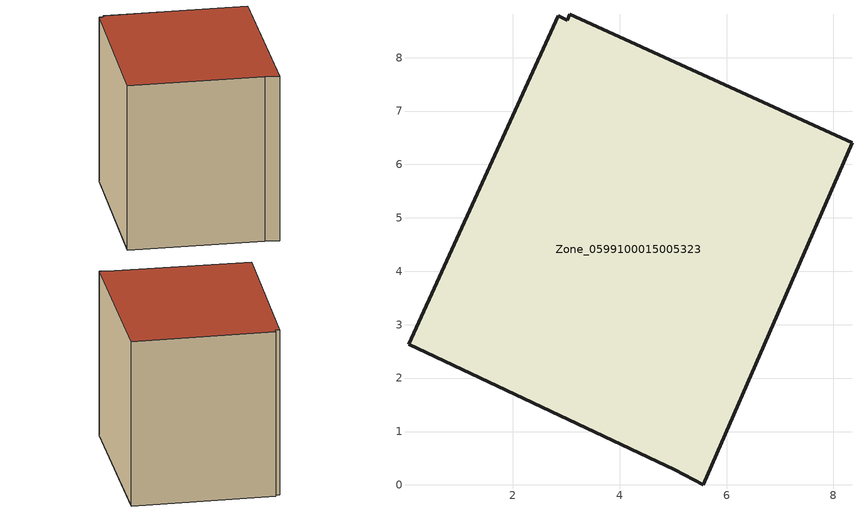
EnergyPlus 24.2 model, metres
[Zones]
Zone_0599100015005323
 floor ground (C_G): 5.04,0.29 0.05,2.63 2.85,8.78 3.02,8.7 3.07,8.81 8.35,6.41 5.56,0 z0.85
 wall outside (C_F): 8.35,6.41 3.07,8.81 3.02,8.7 2.85,8.78 0.05,2.63 5.04,0.29 5.56,0 8.35,6.41 z0.85:7.99
 roof outside (C_R): 5.04,0.29 5.56,0 8.35,6.41 3.07,8.81 3.02,8.7 2.85,8.78 0.05,2.63 z7.99
[BUILDING]
Pand.0599100015005323: North Axis=0; Terrain=City; Loads Convergence Tolerance Value=0.04; Temperature Convergence Tolerance Value=0.4; Solar Distribution=FullExterior; Maximum Number of Warmup Days=25; Minimum Number of Warmup Days=1
[Site:Location]
Rotterdam.The.Hague.AP_ZH_NLD Design_Conditions: Latitude=51.96; Longitude=4.45; Time Zone=1; Elevation=-4.5
[SITE:GROUNDTEMPERATURE:BUILDINGSURFACE]
18, 18, 18, 18, 18, 18, 18, 18, 18, 18, 18, 18
[MATERIAL] Thermal Absorptance=0.9; Solar Absorptance=0.7; Visible Absorptance=0.7
Name | Roughness | Thickness | Conductivity | Density | Specific Heat
G.TC.1965-1974 | MediumSmooth | 0.15 | 0.882353 | 540 | 1210
F.TC.1965-1974 | Rough | 0.3 | 0.697674 | 1920 | 840
R.TC.1965-1974 | MediumRough | 0.2 | 0.232558 | 1500 | 1000
[CONSTRUCTION]
C_G: G.TC.1965-1974
C_F: F.TC.1965-1974
C_R: R.TC.1965-1974
[ZONE]
Zone_0599100015005323: Type=1; Multiplier=1; Ceiling Height=Autocalculate; Volume=Autocalculate; Floor Area=autocalculate; Part of Total Floor Area=Yes
[ZONEINFILTRATION:DESIGNFLOWRATE]
Infil_Zone_0599100015005323: Zone or ZoneList or Space or SpaceList=Zone_0599100015005323; Schedule=AlwaysOn; Design Flow Rate Calculation Method=Flow/Area; Flow Rate per Floor Area=0.003; Constant Term Coefficient=1; Temperature Term Coefficient=0; Velocity Term Coefficient=0; Velocity Squared Term Coefficient=0
[HVACTEMPLATE:ZONE:IDEALLOADSAIRSYSTEM]
Zone_0599100015005323: Maximum Heating Supply Air Temperature=50; Minimum Cooling Supply Air Temperature=13; Maximum Heating Supply Air Humidity Ratio=0.0156; Minimum Cooling Supply Air Humidity Ratio=0.0077; Heating Limit=NoLimit; Cooling Limit=NoLimit; Dehumidification Control Type=ConstantSensibleHeatRatio; Cooling Sensible Heat Ratio=0.7; Dehumidification Setpoint=60; Humidification Control Type=None; Humidification Setpoint=30; Outdoor Air Method=None; Outdoor Air Flow Rate per Person=0.00944; Outdoor Air Flow Rate per Zone Floor Area=0; Outdoor Air Flow Rate per Zone=0; Demand Controlled Ventilation Type=None; Outdoor Air Economizer Type=NoEconomizer; Heat Recovery Type=None; Sensible Heat Recovery Effectiveness=0.7; Latent Heat Recovery Effectiveness=0.65
[ZONECONTROL:THERMOSTAT]
ThermostatControl_Zone_0599100015005323: Zone or ZoneList=Zone_0599100015005323; Control Type Schedule=DualSetpointControlType; Control 1=Thermostat_Zone_0599100015005323; Temperature Difference Between Cutout And Setpoint=0
[THERMOSTATSETPOINT:DUALSETPOINT]
Thermostat_Zone_0599100015005323: Heating Setpoint Temperature Schedule=HeatingSetpoint_Zone_0599100015005323; Cooling Setpoint Temperature Schedule=CoolingSetpoint_Zone_0599100015005323
[SCHEDULE:COMPACT]
HeatingSetpoint_Zone_0599100015005323: Through: 12/31, For: AllDays, Until: 24:00, 21
CoolingSetpoint_Zone_0599100015005323: Through: 12/31, For: AllDays, Until: 24:00, 24
DualSetpointControlType: Through: 12/31, For: AllDays, Until: 24:00, 4
AlwaysOn: Through: 12/31, For: AllDays, Until: 24:00, 1
